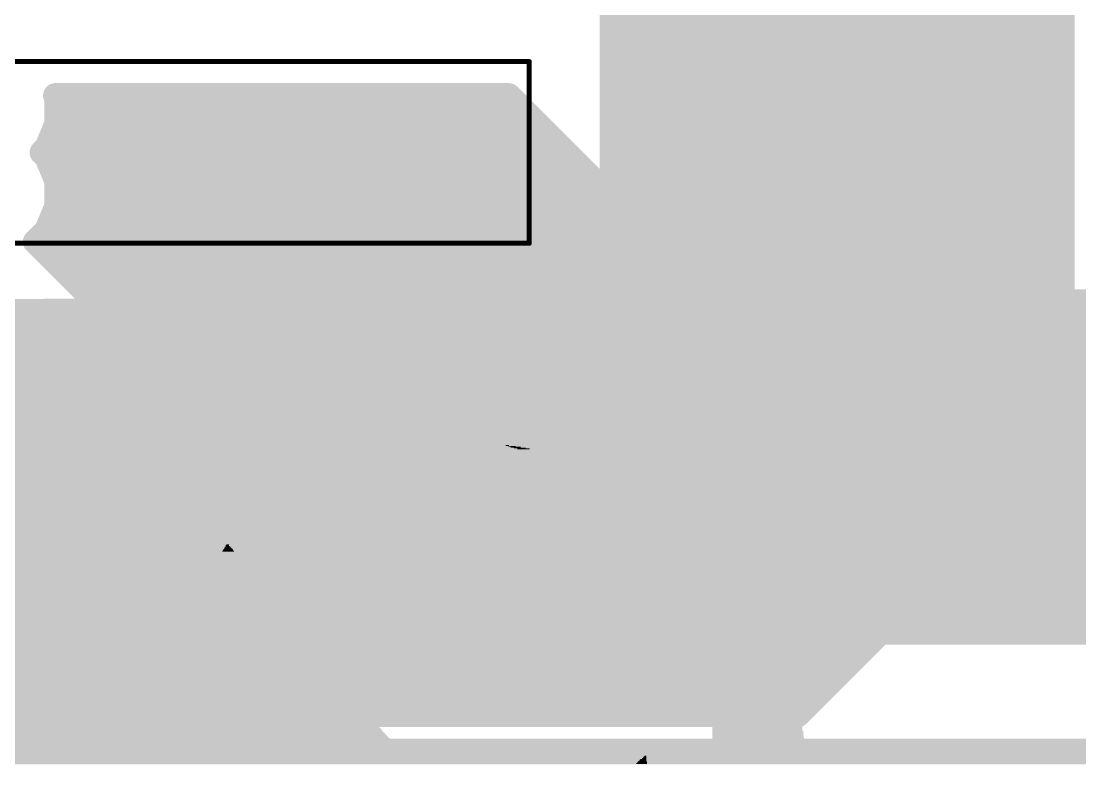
# Model space of a CAD drawing. Extents: x 0 to 6.01, y 0 to 3.
# Drawn here: x 2.01 to 3.291, y 0.766 to 1.665 of the extents above; entities that cross this region are included whole.
import ezdxf

# ---------------------------------------------------------------- set-up
doc = ezdxf.new("R2010")
doc.units = 0
for name, color, linetype in [('1', 12, 'CONTINUOUS'), ('16', 132, 'CONTINUOUS'), ('17', 110, 'CONTINUOUS'), ('200', 132, 'CONTINUOUS'), ('21', 253, 'CONTINUOUS')]:
    doc.layers.add(name, color=color, linetype=linetype)

# ---------------------------------------------------------------- blocks, each defined once
blk = doc.blocks.new('RECT')
blk.add_solid([(-0.5, -0.5), (0.5, -0.5), (-0.5, 0.5), (0.5, 0.5)])
blk = doc.blocks.new('ROUNDP')
at = {"const_width": 0.5}
blk.add_lwpolyline([(0, -0.25, 1), (0, 0.25, 1), (0, -0.25)], format="xyb", dxfattribs=at)

msp = doc.modelspace()

# ---------------------------------------------------------------- linework, layer by layer
at = {"layer": '1', "const_width": 0.03}
for points in [[(2.053, 1.571515), (2.051556, 1.575)], [(2.051556, 1.575), (2.6, 1.575)], [(2.6, 1.575), (2.85, 1.325)], [(2.053, 1.540485), (2.053, 1.571515)], [(2.053, 1.56), (2.615, 1.56)], [(2.041125, 1.511816), (2.053, 1.540485)], [(2.048657, 1.53), (2.645, 1.53)], [(2.035309, 1.506), (2.041125, 1.511816)], [(2.041125, 1.500183), (2.035309, 1.506)], [(2.053, 1.471515), (2.041125, 1.500183)], [(2.041201, 1.5), (2.675, 1.5)], [(2.053, 1.440485), (2.053, 1.471515)], [(2.053, 1.47), (2.705, 1.47)], [(2.041125, 1.411816), (2.053, 1.440485)], [(2.052799, 1.44), (2.735, 1.44)], [(2.027154, 1.397846), (2.041125, 1.411816)], [(2.039309, 1.41), (2.765, 1.41)], [(2.5, 0.925), (2.027154, 1.397846)], [(2.045, 1.38), (2.795, 1.38)], [(2.075, 1.35), (2.825, 1.35)], [(2.105, 1.32), (4.9, 1.32)], [(2.85, 1.325), (4.25, 1.325)], [(1.927, 1.304), (2.45, 0.781)], [(2.135, 1.29), (4.9, 1.29)], [(2.165, 1.26), (4.885, 1.26)], [(1.388, 1.23), (2.001, 1.23)], [(2.195, 1.23), (4.855, 1.23)], [(1.418, 1.2), (2.031, 1.2)], [(2.225, 1.2), (4.825, 1.2)], [(1.448, 1.17), (2.061, 1.17)], [(2.255, 1.17), (4.795, 1.17)], [(1.478, 1.14), (2.091, 1.14)], [(2.285, 1.14), (4.765, 1.14)], [(1.508, 1.11), (2.121, 1.11)], [(2.315, 1.11), (4.735, 1.11)], [(1.538, 1.08), (2.151, 1.08)], [(2.345, 1.08), (4.705, 1.08)], [(1.568, 1.05), (2.181, 1.05)], [(2.375, 1.05), (4.675, 1.05)], [(1.598, 1.02), (2.211, 1.02)], [(2.405, 1.02), (4.645, 1.02)], [(1.628, 0.99), (2.241, 0.99)], [(2.435, 0.99), (4.615, 0.99)], [(1.658, 0.96), (2.271, 0.96)], [(2.465, 0.96), (4.585, 0.96)], [(1.688, 0.93), (2.301, 0.93)], [(2.495, 0.93), (4.555, 0.93)], [(4.55, 0.925), (2.5, 0.925)], [(1.718, 0.9), (2.331, 0.9)], [(1.748, 0.87), (2.361, 0.87)], [(1.778, 0.84), (2.391, 0.84)], [(1.808, 0.81), (2.421, 0.81)], [(1.838, 0.78), (4.24, 0.78)], [(2.45, 0.781), (4.239, 0.781)]]:
    msp.add_lwpolyline(points, dxfattribs=at)
at = {"layer": '1', "const_width": 0.015}
for points in [[(2.058485, 1.57787, 1), (2.044627, 1.57213)], [(2.051556, 1.5825, 1), (2.051556, 1.5675)], [(2.605303, 1.580303, 1), (2.594697, 1.569697)], [(2.6, 1.5675, 1), (2.6, 1.5825)], [(2.0605, 1.571515, 1), (2.0455, 1.571515)], [(2.046071, 1.568645, 1), (2.059929, 1.574385)], [(2.053, 1.5675, 1), (2.053, 1.5525)], [(2.615, 1.5525, 1), (2.615, 1.5675)], [(2.059929, 1.537615, 1), (2.046071, 1.543355)], [(2.048657, 1.5375, 1), (2.048657, 1.5225)], [(2.0455, 1.540485, 1), (2.0605, 1.540485)], [(2.645, 1.5225, 1), (2.645, 1.5375)], [(2.046428, 1.506513, 1), (2.035822, 1.51712)], [(2.040612, 1.511303, 1), (2.030005, 1.500697)], [(2.030005, 1.511303, 1), (2.040612, 1.500697)], [(2.034196, 1.514687, 1), (2.048054, 1.508946)], [(2.048054, 1.503054, 1), (2.034196, 1.497313)], [(2.041201, 1.5075, 1), (2.041201, 1.4925)], [(2.035822, 1.49488, 1), (2.046428, 1.505487)], [(2.675, 1.4925, 1), (2.675, 1.5075)], [(2.0605, 1.471515, 1), (2.0455, 1.471515)], [(2.053, 1.4775, 1), (2.053, 1.4625)], [(2.046071, 1.468645, 1), (2.059929, 1.474385)], [(2.705, 1.4625, 1), (2.705, 1.4775)], [(2.052799, 1.4475, 1), (2.052799, 1.4325)], [(2.0455, 1.440485, 1), (2.0605, 1.440485)], [(2.059929, 1.437615, 1), (2.046071, 1.443355)], [(2.735, 1.4325, 1), (2.735, 1.4475)], [(2.039309, 1.4175, 1), (2.039309, 1.4025)], [(2.034196, 1.414687, 1), (2.048054, 1.408946)], [(2.046428, 1.406513, 1), (2.035822, 1.41712)], [(2.765, 1.4025, 1), (2.765, 1.4175)], [(2.032458, 1.403149, 1), (2.021851, 1.392542)], [(2.021851, 1.403149, 1), (2.032458, 1.392542)], [(2.045, 1.3875, 1), (2.045, 1.3725)], [(2.795, 1.3725, 1), (2.795, 1.3875)], [(2.075, 1.3575, 1), (2.075, 1.3425)], [(2.825, 1.3425, 1), (2.825, 1.3575)], [(2.105, 1.3275, 1), (2.105, 1.3125)], [(2.85, 1.3325, 1), (2.85, 1.3175)], [(2.844697, 1.319697, 1), (2.855303, 1.330303)], [(2.135, 1.2975, 1), (2.135, 1.2825)], [(2.165, 1.2675, 1), (2.165, 1.2525)], [(2.001, 1.2225, 1), (2.001, 1.2375)], [(2.195, 1.2375, 1), (2.195, 1.2225)], [(2.031, 1.1925, 1), (2.031, 1.2075)], [(2.225, 1.2075, 1), (2.225, 1.1925)], [(2.061, 1.1625, 1), (2.061, 1.1775)], [(2.255, 1.1775, 1), (2.255, 1.1625)], [(2.091, 1.1325, 1), (2.091, 1.1475)], [(2.285, 1.1475, 1), (2.285, 1.1325)], [(2.121, 1.1025, 1), (2.121, 1.1175)], [(2.315, 1.1175, 1), (2.315, 1.1025)], [(2.151, 1.0725, 1), (2.151, 1.0875)], [(2.345, 1.0875, 1), (2.345, 1.0725)], [(2.181, 1.0425, 1), (2.181, 1.0575)], [(2.375, 1.0575, 1), (2.375, 1.0425)], [(2.211, 1.0125, 1), (2.211, 1.0275)], [(2.405, 1.0275, 1), (2.405, 1.0125)], [(2.241, 0.9825, 1), (2.241, 0.9975)], [(2.435, 0.9975, 1), (2.435, 0.9825)], [(2.271, 0.9525, 1), (2.271, 0.9675)], [(2.465, 0.9675, 1), (2.465, 0.9525)], [(2.301, 0.9225, 1), (2.301, 0.9375)], [(2.495, 0.9375, 1), (2.495, 0.9225)], [(2.5, 0.9325, 1), (2.5, 0.9175)], [(2.494697, 0.919697, 1), (2.505303, 0.930303)], [(2.331, 0.8925, 1), (2.331, 0.9075)], [(2.361, 0.8625, 1), (2.361, 0.8775)], [(2.391, 0.8325, 1), (2.391, 0.8475)], [(2.421, 0.8025, 1), (2.421, 0.8175)], [(2.45, 0.7885, 1), (2.45, 0.7735)], [(2.444697, 0.775697, 1), (2.455303, 0.786303)]]:
    msp.add_lwpolyline(points, format="xyb", dxfattribs=at)
at = {"layer": '16', "const_width": 0.03}
for points in [[(3.27, 2.665), (3.27, 1.145)], [(2.725, 1.425), (2.725, 2.616441)], [(2.725, 1.68), (3.27, 1.68)], [(2.725, 1.65), (3.27, 1.65)], [(2.725, 1.62), (3.27, 1.62)], [(2.725, 1.59), (3.27, 1.59)], [(2.725, 1.56), (3.27, 1.56)], [(2.725, 1.53), (3.27, 1.53)], [(2.725, 1.5), (3.27, 1.5)], [(2.725, 1.47), (3.27, 1.47)], [(2.725, 1.44), (3.27, 1.44)], [(2.615, 1.315), (2.725, 1.425)], [(2.71, 1.41), (3.27, 1.41)], [(2.68, 1.38), (3.27, 1.38)], [(2.65, 1.35), (3.27, 1.35)], [(2.62, 1.32), (3.27, 1.32)], [(0.405, 1.31), (2.615, 1.315)], [(0.105, 1.29), (3.27, 1.29)], [(0.105, 1.26), (3.27, 1.26)], [(0.105, 1.23), (3.27, 1.23)], [(0.105, 1.2), (3.27, 1.2)], [(0.105, 1.17), (3.27, 1.17)], [(0.105, 1.14), (3.265, 1.14)], [(3.27, 1.145), (2.95, 0.825)], [(0.105, 1.11), (3.235, 1.11)], [(0.105, 1.08), (3.205, 1.08)], [(0.105, 1.05), (3.175, 1.05)], [(0.105, 1.02), (3.145, 1.02)], [(0.105, 0.99), (3.115, 0.99)], [(0.105, 0.96), (3.085, 0.96)], [(0.105, 0.93), (3.055, 0.93)], [(0.105, 0.9), (3.025, 0.9)], [(0.105, 0.87), (2.995, 0.87)], [(0.105, 0.84), (2.965, 0.84)], [(2.95, 0.825), (0.105, 0.825)]]:
    msp.add_lwpolyline(points, dxfattribs=at)
at = {"layer": '16', "const_width": 0.015}
for points in [[(2.725, 1.6575, 1), (2.725, 1.6425)], [(3.27, 1.6425, 1), (3.27, 1.6575)], [(2.725, 1.6275, 1), (2.725, 1.6125)], [(3.27, 1.6125, 1), (3.27, 1.6275)], [(2.725, 1.5975, 1), (2.725, 1.5825)], [(3.27, 1.5825, 1), (3.27, 1.5975)], [(2.725, 1.5675, 1), (2.725, 1.5525)], [(3.27, 1.5525, 1), (3.27, 1.5675)], [(2.725, 1.5375, 1), (2.725, 1.5225)], [(3.27, 1.5225, 1), (3.27, 1.5375)], [(2.725, 1.5075, 1), (2.725, 1.4925)], [(3.27, 1.4925, 1), (3.27, 1.5075)], [(2.725, 1.4775, 1), (2.725, 1.4625)], [(3.27, 1.4625, 1), (3.27, 1.4775)], [(2.725, 1.4475, 1), (2.725, 1.4325)], [(3.27, 1.4325, 1), (3.27, 1.4475)], [(2.730303, 1.419697, 1), (2.719697, 1.430303)], [(2.71, 1.4175, 1), (2.71, 1.4025)], [(2.7175, 1.425, 1), (2.7325, 1.425)], [(3.27, 1.4025, 1), (3.27, 1.4175)], [(2.68, 1.3875, 1), (2.68, 1.3725)], [(3.27, 1.3725, 1), (3.27, 1.3875)], [(2.65, 1.3575, 1), (2.65, 1.3425)], [(3.27, 1.3425, 1), (3.27, 1.3575)], [(2.62, 1.3275, 1), (2.62, 1.3125)], [(3.27, 1.3125, 1), (3.27, 1.3275)], [(2.609697, 1.320303, 1), (2.620303, 1.309697)], [(2.615017, 1.3075, 1), (2.614983, 1.3225)], [(3.27, 1.2825, 1), (3.27, 1.2975)], [(3.27, 1.2525, 1), (3.27, 1.2675)], [(3.27, 1.2225, 1), (3.27, 1.2375)], [(3.27, 1.1925, 1), (3.27, 1.2075)], [(3.27, 1.1625, 1), (3.27, 1.1775)], [(3.275303, 1.139697, 1), (3.264697, 1.150303)], [(3.265, 1.1325, 1), (3.265, 1.1475)], [(3.2625, 1.145, 1), (3.2775, 1.145)], [(3.235, 1.1025, 1), (3.235, 1.1175)], [(3.205, 1.0725, 1), (3.205, 1.0875)], [(3.175, 1.0425, 1), (3.175, 1.0575)], [(3.145, 1.0125, 1), (3.145, 1.0275)], [(3.115, 0.9825, 1), (3.115, 0.9975)], [(3.085, 0.9525, 1), (3.085, 0.9675)], [(3.055, 0.9225, 1), (3.055, 0.9375)], [(3.025, 0.8925, 1), (3.025, 0.9075)], [(2.995, 0.8625, 1), (2.995, 0.8775)], [(2.965, 0.8325, 1), (2.965, 0.8475)], [(2.944697, 0.830303, 1), (2.955303, 0.819697)], [(2.95, 0.8175, 1), (2.95, 0.8325)]]:
    msp.add_lwpolyline(points, format="xyb", dxfattribs=at)
at = {"layer": '21', "const_width": 0.006}
for points in [[(1.225, 1.616), (2.625, 1.616)], [(2.625, 1.616), (2.625, 1.396)], [(2.625, 1.396), (1.225, 1.396)]]:
    msp.add_lwpolyline(points, dxfattribs=at)
at = {"layer": '21', "const_width": 0.003}
for points in [[(2.6265, 1.616, 1), (2.6235, 1.616)], [(2.625, 1.6145, 1), (2.625, 1.6175)], [(2.6235, 1.396, 1), (2.6265, 1.396)], [(2.625, 1.3945, 1), (2.625, 1.3975)]]:
    msp.add_lwpolyline(points, format="xyb", dxfattribs=at)

# ---------------------------------------------------------------- block references
at = {"layer": '17', "xscale": 0.066, "yscale": 0.066}
for p in [(2.075, 1.556), (2.075, 1.556), (2.175, 1.556), (2.175, 1.556), (2.275, 1.556), (2.275, 1.556), (2.375, 1.556), (2.375, 1.556), (2.475, 1.556), (2.475, 1.556), (2.575, 1.556), (2.575, 1.556), (2.075, 1.456), (2.075, 1.456), (2.175, 1.456), (2.175, 1.456), (2.275, 1.456), (2.275, 1.456), (2.375, 1.456), (2.375, 1.456), (2.475, 1.456), (2.475, 1.456), (2.575, 1.456), (2.575, 1.456)]:
    msp.add_blockref('ROUNDP', p, dxfattribs=at)
at = {"layer": '200', "yscale": 0.001}
for p, xscale in [((2.4305, 1.153), 0.018), ((2.432, 1.14), 0.071), ((2.432, 1.141), 0.069), ((2.4315, 1.142), 0.066), ((2.4315, 1.143), 0.064), ((2.432, 1.144), 0.061), ((2.4315, 1.145), 0.058), ((2.432, 1.146), 0.055), ((2.4315, 1.147), 0.052), ((2.4315, 1.148), 0.048), ((2.4315, 1.149), 0.044), ((2.431, 1.15), 0.039), ((2.431, 1.151), 0.033), ((2.431, 1.152), 0.027), ((2.5985, 1.151), 0.004), ((2.604, 1.15), 0.009), ((2.6085, 1.149), 0.012), ((2.6135, 1.148), 0.014), ((2.618, 1.147), 0.015), ((2.622, 1.146), 0.017), ((2.626, 1.145), 0.019), ((2.6295, 1.144), 0.02), ((2.633, 1.143), 0.021), ((2.6365, 1.142), 0.022), ((2.6395, 1.141), 0.024), ((2.643, 1.14), 0.025), ((2.432, 1.127), 0.091), ((2.4315, 1.129), 0.088), ((2.432, 1.128), 0.089), ((2.4315, 1.131), 0.086), ((2.432, 1.13), 0.087), ((2.432, 1.132), 0.085), ((2.432, 1.133), 0.083), ((2.432, 1.135), 0.081), ((2.432, 1.134), 0.081), ((2.432, 1.136), 0.079), ((2.432, 1.137), 0.077), ((2.432, 1.138), 0.075), ((2.432, 1.139), 0.073), ((2.646, 1.139), 0.025), ((2.649, 1.138), 0.027), ((2.652, 1.137), 0.027), ((2.655, 1.136), 0.029), ((2.6575, 1.135), 0.03), ((2.66, 1.134), 0.031), ((2.663, 1.133), 0.031), ((2.6655, 1.132), 0.032), ((2.668, 1.131), 0.033), ((2.67, 1.13), 0.033), ((2.6725, 1.129), 0.034), ((2.675, 1.128), 0.035), ((2.6775, 1.127), 0.036), ((2.4315, 1.118), 0.098), ((2.432, 1.117), 0.099), ((2.432, 1.116), 0.099), ((2.432, 1.115), 0.099), ((2.4315, 1.121), 0.096), ((2.432, 1.12), 0.097), ((2.432, 1.119), 0.097), ((2.432, 1.123), 0.095), ((2.432, 1.122), 0.095), ((2.432, 1.125), 0.093), ((2.432, 1.124), 0.093), ((2.432, 1.126), 0.091), ((2.6795, 1.126), 0.036), ((2.6815, 1.125), 0.036), ((2.684, 1.124), 0.037), ((2.6855, 1.123), 0.038), ((2.688, 1.122), 0.039), ((2.69, 1.121), 0.039), ((2.692, 1.12), 0.039), ((2.694, 1.119), 0.041), ((2.696, 1.118), 0.041), ((2.698, 1.117), 0.041), ((2.6995, 1.116), 0.042), ((2.7015, 1.115), 0.042), ((2.432, 1.108), 0.103), ((2.432, 1.107), 0.103), ((2.432, 1.106), 0.103), ((2.432, 1.105), 0.103), ((2.432, 1.104), 0.103), ((2.432, 1.103), 0.103), ((2.432, 1.102), 0.103), ((2.4315, 1.114), 0.1), ((2.432, 1.113), 0.101), ((2.432, 1.112), 0.101), ((2.432, 1.111), 0.101), ((2.432, 1.11), 0.101), ((2.432, 1.109), 0.101), ((2.7035, 1.114), 0.042), ((2.7055, 1.113), 0.044), ((2.7075, 1.112), 0.044), ((2.709, 1.111), 0.045), ((2.711, 1.11), 0.045), ((2.7125, 1.109), 0.046), ((2.7145, 1.108), 0.046), ((2.7155, 1.107), 0.046), ((2.7175, 1.106), 0.046), ((2.719, 1.105), 0.047), ((2.721, 1.104), 0.047), ((2.7225, 1.103), 0.048), ((2.724, 1.102), 0.049), ((2.432, 1.101), 0.103), ((2.432, 1.1), 0.103), ((2.432, 1.099), 0.103), ((2.432, 1.098), 0.103), ((2.432, 1.097), 0.103), ((2.4325, 1.096), 0.102), ((2.432, 1.095), 0.101), ((2.432, 1.094), 0.101), ((2.432, 1.093), 0.101), ((2.432, 1.092), 0.101), ((2.432, 1.091), 0.101), ((2.432, 1.09), 0.099), ((2.432, 1.089), 0.099), ((2.7255, 1.101), 0.048), ((2.727, 1.1), 0.049), ((2.7285, 1.099), 0.05), ((2.7305, 1.098), 0.05), ((2.7315, 1.097), 0.05), ((2.733, 1.096), 0.051), ((2.7345, 1.095), 0.052), ((2.736, 1.094), 0.051), ((2.7375, 1.093), 0.052), ((2.739, 1.092), 0.053), ((2.74, 1.091), 0.053), ((2.742, 1.09), 0.053), ((2.743, 1.089), 0.053), ((2.432, 1.088), 0.099), ((2.432, 1.087), 0.099), ((2.432, 1.086), 0.097), ((2.432, 1.085), 0.097), ((2.432, 1.084), 0.097), ((2.432, 1.083), 0.095), ((2.432, 1.082), 0.095), ((2.4315, 1.081), 0.094), ((2.432, 1.08), 0.093), ((2.4315, 1.079), 0.092), ((2.432, 1.078), 0.091), ((2.4315, 1.077), 0.09), ((2.432, 1.076), 0.089), ((2.7445, 1.088), 0.054), ((2.7455, 1.087), 0.054), ((2.747, 1.086), 0.055), ((2.7485, 1.085), 0.056), ((2.7495, 1.084), 0.056), ((2.7515, 1.083), 0.056), ((2.7525, 1.082), 0.056), ((2.7535, 1.081), 0.056), ((2.755, 1.08), 0.057), ((2.756, 1.079), 0.057), ((2.7575, 1.078), 0.058), ((2.7585, 1.077), 0.058), ((2.76, 1.076), 0.059), ((2.432, 1.075), 0.087), ((2.432, 1.074), 0.087), ((2.432, 1.073), 0.085), ((2.432, 1.072), 0.083), ((2.4315, 1.071), 0.082), ((2.432, 1.07), 0.081), ((2.432, 1.069), 0.079), ((2.432, 1.068), 0.077), ((2.432, 1.067), 0.075), ((2.432, 1.066), 0.073), ((2.432, 1.065), 0.071), ((2.432, 1.064), 0.069), ((2.432, 1.063), 0.067), ((2.761, 1.075), 0.059), ((2.762, 1.074), 0.059), ((2.7635, 1.073), 0.06), ((2.765, 1.072), 0.059), ((2.766, 1.071), 0.059), ((2.7675, 1.07), 0.06), ((2.7685, 1.069), 0.06), ((2.7695, 1.068), 0.06), ((2.771, 1.067), 0.061), ((2.772, 1.066), 0.061), ((2.7725, 1.065), 0.062), ((2.7735, 1.064), 0.062), ((2.775, 1.063), 0.063), ((2.4315, 1.062), 0.064), ((2.432, 1.061), 0.061), ((2.432, 1.06), 0.059), ((2.432, 1.059), 0.055), ((2.432, 1.058), 0.053), ((2.432, 1.057), 0.049), ((2.432, 1.056), 0.045), ((2.432, 1.055), 0.039), ((2.4315, 1.054), 0.034), ((2.432, 1.053), 0.027), ((2.432, 1.052), 0.017), ((2.776, 1.062), 0.063), ((2.777, 1.061), 0.063), ((2.778, 1.06), 0.063), ((2.7795, 1.059), 0.064), ((2.7805, 1.058), 0.064), ((2.7815, 1.057), 0.064), ((2.7825, 1.056), 0.064), ((2.7835, 1.055), 0.064), ((2.7845, 1.054), 0.064), ((2.786, 1.053), 0.065), ((2.7865, 1.052), 0.066), ((2.7875, 1.051), 0.066), ((2.7885, 1.05), 0.066), ((2.7895, 1.049), 0.066), ((2.7905, 1.048), 0.066), ((2.7915, 1.047), 0.066), ((2.793, 1.046), 0.067), ((2.7935, 1.045), 0.068), ((2.7945, 1.044), 0.068), ((2.7955, 1.043), 0.068), ((2.7965, 1.042), 0.068), ((2.7975, 1.041), 0.068), ((2.7985, 1.04), 0.068), ((2.799, 1.039), 0.069), ((2.8, 1.038), 0.069), ((2.2605, 1.025), 0.012), ((2.2605, 1.026), 0.01), ((2.26, 1.028), 0.007), ((2.2605, 1.027), 0.008), ((2.2595, 1.03), 0.004), ((2.26, 1.029), 0.005), ((2.26, 1.031), 0.003), ((2.801, 1.037), 0.069), ((2.802, 1.036), 0.069), ((2.8025, 1.035), 0.07), ((2.8035, 1.034), 0.07), ((2.8045, 1.033), 0.07), ((2.8055, 1.032), 0.07), ((2.806, 1.031), 0.071), ((2.807, 1.03), 0.071), ((2.808, 1.029), 0.071), ((2.809, 1.028), 0.071), ((2.8095, 1.027), 0.072), ((2.8105, 1.026), 0.072), ((2.8115, 1.025), 0.072), ((2.2605, 1.012), 0.032), ((2.2605, 1.013), 0.03), ((2.261, 1.014), 0.029), ((2.2605, 1.016), 0.026), ((2.261, 1.015), 0.027), ((2.2605, 1.017), 0.024), ((2.2605, 1.018), 0.022), ((2.2605, 1.019), 0.02), ((2.2605, 1.021), 0.018), ((2.261, 1.02), 0.019), ((2.2605, 1.022), 0.016), ((2.2605, 1.023), 0.014), ((2.2605, 1.024), 0.012), ((2.8125, 1.024), 0.072), ((2.813, 1.023), 0.073), ((2.814, 1.022), 0.073), ((2.815, 1.021), 0.073), ((2.8155, 1.02), 0.074), ((2.8165, 1.019), 0.074), ((2.8175, 1.018), 0.074), ((2.8175, 1.017), 0.074), ((2.8185, 1.016), 0.074), ((2.8195, 1.015), 0.074), ((2.82, 1.014), 0.075), ((2.821, 1.013), 0.075), ((2.822, 1.012), 0.075), ((2.2605, 1), 0.052), ((2.261, 0.999), 0.053), ((2.2605, 1.001), 0.05), ((2.2605, 1.002), 0.048), ((2.261, 1.003), 0.047), ((2.2605, 1.005), 0.044), ((2.261, 1.004), 0.045), ((2.2605, 1.006), 0.042), ((2.2605, 1.007), 0.04), ((2.261, 1.008), 0.039), ((2.261, 1.009), 0.037), ((2.2605, 1.011), 0.034), ((2.261, 1.01), 0.035), ((2.8225, 1.011), 0.076), ((2.8235, 1.01), 0.076), ((2.8245, 1.009), 0.076), ((2.8245, 1.008), 0.076), ((2.8255, 1.007), 0.076), ((2.8265, 1.006), 0.076), ((2.827, 1.005), 0.077), ((2.828, 1.004), 0.077), ((2.8285, 1.003), 0.078), ((2.829, 1.002), 0.077), ((2.83, 1.001), 0.077), ((2.8305, 1), 0.078), ((2.8315, 0.999), 0.078), ((2.261, 0.987), 0.073), ((2.261, 0.988), 0.071), ((2.2605, 0.99), 0.068), ((2.261, 0.989), 0.069), ((2.261, 0.991), 0.067), ((2.261, 0.992), 0.065), ((2.261, 0.993), 0.063), ((2.2605, 0.995), 0.06), ((2.261, 0.994), 0.061), ((2.2605, 0.996), 0.058), ((2.261, 0.997), 0.057), ((2.261, 0.998), 0.055), ((2.832, 0.998), 0.079), ((2.8325, 0.997), 0.078), ((2.8335, 0.996), 0.078), ((2.834, 0.995), 0.079), ((2.835, 0.994), 0.079), ((2.8355, 0.993), 0.08), ((2.836, 0.992), 0.079), ((2.837, 0.991), 0.079), ((2.8375, 0.99), 0.08), ((2.8385, 0.989), 0.08), ((2.8385, 0.988), 0.08), ((2.8395, 0.987), 0.08), ((2.2615, 0.974), 0.094), ((2.2615, 0.975), 0.092), ((2.261, 0.977), 0.089), ((2.2615, 0.976), 0.09), ((2.261, 0.978), 0.087), ((2.261, 0.979), 0.085), ((2.261, 0.981), 0.083), ((2.2615, 0.98), 0.084), ((2.261, 0.982), 0.081), ((2.261, 0.983), 0.079), ((2.261, 0.985), 0.077), ((2.261, 0.984), 0.077), ((2.261, 0.986), 0.075), ((2.84, 0.986), 0.081), ((2.841, 0.985), 0.081), ((2.841, 0.984), 0.081), ((2.842, 0.983), 0.081), ((2.8425, 0.982), 0.082), ((2.8435, 0.981), 0.082), ((2.8435, 0.98), 0.082), ((2.8445, 0.979), 0.082), ((2.8455, 0.978), 0.082), ((2.8455, 0.977), 0.082), ((2.846, 0.976), 0.083), ((2.847, 0.975), 0.083), ((2.8475, 0.974), 0.084), ((2.262, 0.961), 0.113), ((2.2625, 0.962), 0.112), ((2.262, 0.964), 0.109), ((2.2625, 0.963), 0.11), ((2.262, 0.965), 0.107), ((2.2615, 0.967), 0.104), ((2.262, 0.966), 0.105), ((2.262, 0.968), 0.103), ((2.2615, 0.97), 0.1), ((2.262, 0.969), 0.101), ((2.2615, 0.971), 0.098), ((2.2615, 0.972), 0.096), ((2.2615, 0.973), 0.094), ((2.848, 0.973), 0.083), ((2.8485, 0.972), 0.084), ((2.8495, 0.971), 0.084), ((2.8495, 0.97), 0.084), ((2.8505, 0.969), 0.084), ((2.851, 0.968), 0.085), ((2.8515, 0.967), 0.084), ((2.852, 0.966), 0.085), ((2.853, 0.965), 0.085), ((2.853, 0.964), 0.085), ((2.854, 0.963), 0.085), ((2.854, 0.962), 0.085), ((2.855, 0.961), 0.085), ((2.2635, 0.948), 0.132), ((2.263, 0.95), 0.129), ((2.2635, 0.949), 0.13), ((2.2635, 0.951), 0.128), ((2.263, 0.953), 0.125), ((2.2635, 0.952), 0.126), ((2.2625, 0.955), 0.122), ((2.263, 0.954), 0.123), ((2.2625, 0.956), 0.12), ((2.2625, 0.958), 0.118), ((2.263, 0.957), 0.119), ((2.2625, 0.959), 0.116), ((2.2625, 0.96), 0.114), ((2.8555, 0.96), 0.086), ((2.856, 0.959), 0.085), ((2.8565, 0.958), 0.086), ((2.857, 0.957), 0.087), ((2.8575, 0.956), 0.086), ((2.858, 0.955), 0.087), ((2.8585, 0.954), 0.086), ((2.859, 0.953), 0.087), ((2.86, 0.952), 0.087), ((2.86, 0.951), 0.087), ((2.8605, 0.95), 0.088), ((2.861, 0.949), 0.087), ((2.8615, 0.948), 0.088), ((2.265, 0.936), 0.149), ((2.2655, 0.935), 0.15), ((2.2645, 0.938), 0.146), ((2.265, 0.937), 0.147), ((2.265, 0.939), 0.145), ((2.2645, 0.941), 0.142), ((2.265, 0.94), 0.143), ((2.264, 0.943), 0.139), ((2.2645, 0.942), 0.14), ((2.264, 0.945), 0.137), ((2.264, 0.944), 0.137), ((2.264, 0.946), 0.135), ((2.264, 0.947), 0.133), ((2.8625, 0.947), 0.088), ((2.8625, 0.946), 0.088), ((2.863, 0.945), 0.089), ((2.8635, 0.944), 0.088), ((2.864, 0.943), 0.089), ((2.865, 0.942), 0.089), ((2.865, 0.941), 0.089), ((2.8655, 0.94), 0.09), ((2.866, 0.939), 0.089), ((2.8665, 0.938), 0.09), ((2.867, 0.937), 0.089), ((2.8675, 0.936), 0.09), ((2.8675, 0.935), 0.09), ((2.2675, 0.922), 0.168), ((2.267, 0.924), 0.165), ((2.2675, 0.923), 0.166), ((2.2665, 0.926), 0.162), ((2.267, 0.925), 0.163), ((2.2665, 0.928), 0.16), ((2.2665, 0.927), 0.16), ((2.266, 0.93), 0.157), ((2.2665, 0.929), 0.158), ((2.2655, 0.932), 0.154), ((2.266, 0.931), 0.155), ((2.2655, 0.934), 0.152), ((2.2655, 0.933), 0.152), ((2.8685, 0.934), 0.09), ((2.8685, 0.933), 0.09), ((2.869, 0.932), 0.091), ((2.8695, 0.931), 0.09), ((2.87, 0.93), 0.091), ((2.87, 0.929), 0.091), ((2.871, 0.928), 0.091), ((2.8715, 0.927), 0.092), ((2.8715, 0.926), 0.092), ((2.8725, 0.925), 0.092), ((2.8725, 0.924), 0.092), ((2.873, 0.923), 0.093), ((2.8735, 0.922), 0.092), ((2.269, 0.912), 0.181), ((2.2695, 0.911), 0.182), ((2.214, 0.91), 0.071), ((2.2685, 0.914), 0.178), ((2.269, 0.913), 0.179), ((2.2685, 0.916), 0.176), ((2.2685, 0.915), 0.176), ((2.268, 0.918), 0.173), ((2.2685, 0.917), 0.174), ((2.2675, 0.92), 0.17), ((2.268, 0.919), 0.171), ((2.2675, 0.921), 0.168), ((2.3055, 0.91), 0.11), ((2.874, 0.921), 0.093), ((2.874, 0.92), 0.093), ((2.8745, 0.919), 0.092), ((2.875, 0.918), 0.093), ((2.875, 0.917), 0.093), ((2.876, 0.916), 0.093), ((2.876, 0.915), 0.093), ((2.8765, 0.914), 0.094), ((2.877, 0.913), 0.093), ((2.8775, 0.912), 0.094), ((2.8775, 0.911), 0.094), ((2.8785, 0.91), 0.094), ((2.21, 0.897), 0.075), ((2.211, 0.9), 0.075), ((2.2105, 0.899), 0.074), ((2.2105, 0.898), 0.074), ((2.2115, 0.902), 0.074), ((2.2115, 0.901), 0.074), ((2.212, 0.905), 0.073), ((2.212, 0.904), 0.073), ((2.212, 0.903), 0.073), ((2.213, 0.907), 0.073), ((2.213, 0.906), 0.073), ((2.2135, 0.909), 0.072), ((2.2135, 0.908), 0.072), ((2.3065, 0.909), 0.11), ((2.3075, 0.908), 0.11), ((2.3085, 0.907), 0.11), ((2.3095, 0.906), 0.11), ((2.3105, 0.905), 0.11), ((2.311, 0.904), 0.109), ((2.312, 0.903), 0.109), ((2.313, 0.902), 0.109), ((2.314, 0.901), 0.109), ((2.3145, 0.9), 0.11), ((2.3155, 0.899), 0.11), ((2.316, 0.898), 0.109), ((2.317, 0.897), 0.109), ((2.8785, 0.909), 0.094), ((2.879, 0.908), 0.095), ((2.879, 0.907), 0.095), ((2.8795, 0.906), 0.094), ((2.88, 0.905), 0.095), ((2.88, 0.904), 0.095), ((2.8805, 0.903), 0.096), ((2.881, 0.902), 0.095), ((2.8815, 0.901), 0.096), ((2.8815, 0.9), 0.096), ((2.882, 0.899), 0.095), ((2.8825, 0.898), 0.096), ((2.8825, 0.897), 0.096), ((2.2065, 0.884), 0.078), ((2.2075, 0.887), 0.078), ((2.2075, 0.886), 0.078), ((2.2075, 0.885), 0.078), ((2.208, 0.89), 0.077), ((2.208, 0.889), 0.077), ((2.208, 0.888), 0.077), ((2.2085, 0.892), 0.076), ((2.2085, 0.891), 0.076), ((2.2095, 0.895), 0.076), ((2.2095, 0.894), 0.076), ((2.2095, 0.893), 0.076), ((2.21, 0.896), 0.075), ((2.318, 0.896), 0.109), ((2.319, 0.895), 0.109), ((2.32, 0.894), 0.109), ((2.321, 0.893), 0.109), ((2.3215, 0.892), 0.108), ((2.3225, 0.891), 0.108), ((2.3235, 0.89), 0.108), ((2.3245, 0.889), 0.108), ((2.3255, 0.888), 0.108), ((2.326, 0.887), 0.107), ((2.327, 0.886), 0.107), ((2.328, 0.885), 0.107), ((2.329, 0.884), 0.107), ((2.883, 0.896), 0.097), ((2.8835, 0.895), 0.096), ((2.8835, 0.894), 0.096), ((2.884, 0.893), 0.097), ((2.884, 0.892), 0.097), ((2.885, 0.891), 0.097), ((2.885, 0.89), 0.097), ((2.885, 0.889), 0.097), ((2.8855, 0.888), 0.098), ((2.8855, 0.887), 0.098), ((2.8865, 0.886), 0.098), ((2.8865, 0.885), 0.098), ((2.8865, 0.884), 0.098), ((2.204, 0.872), 0.081), ((2.204, 0.871), 0.081), ((2.205, 0.875), 0.081), ((2.2045, 0.874), 0.08), ((2.2045, 0.873), 0.08), ((2.2055, 0.878), 0.08), ((2.2055, 0.877), 0.08), ((2.2055, 0.876), 0.08), ((2.206, 0.881), 0.079), ((2.206, 0.88), 0.079), ((2.206, 0.879), 0.079), ((2.2065, 0.883), 0.078), ((2.2065, 0.882), 0.078), ((2.33, 0.883), 0.107), ((2.331, 0.882), 0.107), ((2.3315, 0.881), 0.106), ((2.3325, 0.88), 0.106), ((2.3335, 0.879), 0.106), ((2.3345, 0.878), 0.106), ((2.3355, 0.877), 0.106), ((2.3365, 0.876), 0.106), ((2.337, 0.875), 0.105), ((2.338, 0.874), 0.105), ((2.339, 0.873), 0.105), ((2.34, 0.872), 0.105), ((2.341, 0.871), 0.105), ((2.887, 0.883), 0.099), ((2.8875, 0.882), 0.098), ((2.8875, 0.881), 0.098), ((2.888, 0.88), 0.099), ((2.888, 0.879), 0.099), ((2.888, 0.878), 0.099), ((2.889, 0.877), 0.099), ((2.889, 0.876), 0.099), ((2.889, 0.875), 0.099), ((2.8895, 0.874), 0.1), ((2.8895, 0.873), 0.1), ((2.8905, 0.872), 0.1), ((2.8905, 0.871), 0.1), ((2.2015, 0.858), 0.084), ((2.2025, 0.862), 0.084), ((2.2025, 0.861), 0.084), ((2.2025, 0.86), 0.084), ((2.202, 0.859), 0.083), ((2.203, 0.865), 0.083), ((2.203, 0.864), 0.083), ((2.203, 0.863), 0.083), ((2.2035, 0.868), 0.082), ((2.2035, 0.867), 0.082), ((2.2035, 0.866), 0.082), ((2.204, 0.87), 0.081), ((2.204, 0.869), 0.081), ((2.342, 0.87), 0.105), ((2.3425, 0.869), 0.104), ((2.3435, 0.868), 0.104), ((2.3445, 0.867), 0.104), ((2.345, 0.866), 0.105), ((2.346, 0.865), 0.105), ((2.3465, 0.864), 0.104), ((2.3475, 0.863), 0.104), ((2.3485, 0.862), 0.104), ((2.3495, 0.861), 0.104), ((2.3505, 0.86), 0.104), ((2.3515, 0.859), 0.104), ((2.352, 0.858), 0.103), ((2.8905, 0.87), 0.1), ((2.891, 0.869), 0.101), ((2.891, 0.868), 0.101), ((2.891, 0.867), 0.101), ((2.8915, 0.866), 0.1), ((2.892, 0.865), 0.101), ((2.892, 0.864), 0.101), ((2.892, 0.863), 0.101), ((2.8925, 0.862), 0.102), ((2.8925, 0.861), 0.102), ((2.893, 0.86), 0.101), ((2.8935, 0.859), 0.102), ((2.8935, 0.858), 0.102), ((2.2, 0.846), 0.087), ((2.2005, 0.85), 0.086), ((2.2005, 0.849), 0.086), ((2.2005, 0.848), 0.086), ((2.2005, 0.847), 0.086), ((2.201, 0.854), 0.085), ((2.201, 0.853), 0.085), ((2.201, 0.852), 0.085), ((2.201, 0.851), 0.085), ((2.2015, 0.857), 0.084), ((2.2015, 0.856), 0.084), ((2.2015, 0.855), 0.084), ((2.353, 0.857), 0.103), ((2.354, 0.856), 0.103), ((2.355, 0.855), 0.103), ((2.356, 0.854), 0.103), ((2.357, 0.853), 0.103), ((2.3575, 0.852), 0.102), ((2.3585, 0.851), 0.102), ((2.3595, 0.85), 0.102), ((2.3605, 0.849), 0.102), ((2.3615, 0.848), 0.102), ((2.362, 0.847), 0.101), ((2.363, 0.846), 0.101), ((2.8935, 0.857), 0.102), ((2.8935, 0.856), 0.102), ((2.894, 0.855), 0.103), ((2.894, 0.854), 0.103), ((2.8945, 0.853), 0.102), ((2.895, 0.852), 0.103), ((2.895, 0.851), 0.103), ((2.895, 0.85), 0.103), ((2.895, 0.849), 0.103), ((2.8955, 0.848), 0.104), ((2.8955, 0.847), 0.104), ((2.896, 0.846), 0.103), ((2.199, 0.837), 0.089), ((2.199, 0.836), 0.089), ((2.199, 0.835), 0.089), ((2.199, 0.834), 0.089), ((2.1985, 0.833), 0.088), ((2.1995, 0.841), 0.088), ((2.1995, 0.84), 0.088), ((2.1995, 0.839), 0.088), ((2.1995, 0.838), 0.088), ((2.2, 0.845), 0.087), ((2.2, 0.844), 0.087), ((2.2, 0.843), 0.087), ((2.2, 0.842), 0.087), ((2.364, 0.845), 0.101), ((2.365, 0.844), 0.101), ((2.366, 0.843), 0.101), ((2.367, 0.842), 0.101), ((2.3675, 0.841), 0.1), ((2.3685, 0.84), 0.1), ((2.3695, 0.839), 0.1), ((2.3705, 0.838), 0.1), ((2.3715, 0.837), 0.1), ((2.3725, 0.836), 0.1), ((2.373, 0.835), 0.099), ((2.374, 0.834), 0.099), ((2.375, 0.833), 0.099), ((2.896, 0.845), 0.103), ((2.8965, 0.844), 0.104), ((2.8965, 0.843), 0.104), ((2.8965, 0.842), 0.104), ((2.8965, 0.841), 0.104), ((2.897, 0.84), 0.105), ((2.897, 0.839), 0.105), ((2.897, 0.838), 0.105), ((2.897, 0.837), 0.105), ((2.898, 0.836), 0.105), ((2.898, 0.835), 0.105), ((2.898, 0.834), 0.105), ((2.898, 0.833), 0.105), ((2.197, 0.821), 0.091), ((2.197, 0.82), 0.091), ((2.1975, 0.826), 0.09), ((2.1975, 0.825), 0.09), ((2.1975, 0.824), 0.09), ((2.1975, 0.823), 0.09), ((2.1975, 0.822), 0.09), ((2.198, 0.832), 0.089), ((2.198, 0.831), 0.089), ((2.198, 0.83), 0.089), ((2.198, 0.829), 0.089), ((2.198, 0.828), 0.089), ((2.198, 0.827), 0.089), ((2.3755, 0.832), 0.1), ((2.3765, 0.831), 0.1), ((2.3775, 0.83), 0.1), ((2.378, 0.829), 0.099), ((2.379, 0.828), 0.099), ((2.38, 0.827), 0.099), ((2.381, 0.826), 0.099), ((2.382, 0.825), 0.099), ((2.3825, 0.824), 0.098), ((2.3835, 0.823), 0.098), ((2.3845, 0.822), 0.098), ((2.3855, 0.821), 0.098), ((2.3865, 0.82), 0.098), ((2.8985, 0.832), 0.106), ((2.8985, 0.831), 0.106), ((2.8985, 0.83), 0.106), ((2.8985, 0.829), 0.106), ((2.8985, 0.828), 0.106), ((2.899, 0.827), 0.107), ((2.899, 0.826), 0.107), ((2.899, 0.825), 0.107), ((2.899, 0.824), 0.107), ((2.8995, 0.823), 0.106), ((2.9, 0.822), 0.107), ((2.9, 0.821), 0.107), ((2.9, 0.82), 0.107), ((2.196, 0.807), 0.093), ((2.1965, 0.814), 0.092), ((2.1965, 0.813), 0.092), ((2.1965, 0.812), 0.092), ((2.1965, 0.811), 0.092), ((2.1965, 0.81), 0.092), ((2.1965, 0.809), 0.092), ((2.1965, 0.808), 0.092), ((2.197, 0.819), 0.091), ((2.197, 0.818), 0.091), ((2.197, 0.817), 0.091), ((2.197, 0.816), 0.091), ((2.197, 0.815), 0.091), ((2.3875, 0.819), 0.098), ((2.388, 0.818), 0.097), ((2.389, 0.817), 0.097), ((2.39, 0.816), 0.097), ((2.391, 0.815), 0.097), ((2.392, 0.814), 0.097), ((2.393, 0.813), 0.097), ((2.3935, 0.812), 0.096), ((2.3945, 0.811), 0.096), ((2.3955, 0.81), 0.096), ((2.3965, 0.809), 0.096), ((2.3975, 0.808), 0.096), ((2.3985, 0.807), 0.096), ((2.9, 0.819), 0.107), ((2.9, 0.818), 0.107), ((2.9005, 0.817), 0.108), ((2.9005, 0.816), 0.108), ((2.9005, 0.815), 0.108), ((2.9005, 0.814), 0.108), ((2.9005, 0.813), 0.108), ((2.9005, 0.812), 0.108), ((2.901, 0.811), 0.109), ((2.901, 0.81), 0.109), ((2.901, 0.809), 0.109), ((2.901, 0.808), 0.109), ((2.901, 0.807), 0.109), ((2.1955, 0.799), 0.094), ((2.1955, 0.798), 0.094), ((2.1955, 0.797), 0.094), ((2.1955, 0.796), 0.094), ((2.1955, 0.795), 0.094), ((2.1955, 0.794), 0.094), ((2.196, 0.806), 0.093), ((2.196, 0.805), 0.093), ((2.196, 0.804), 0.093), ((2.196, 0.803), 0.093), ((2.196, 0.802), 0.093), ((2.196, 0.801), 0.093), ((2.196, 0.8), 0.093), ((2.399, 0.806), 0.095), ((2.4, 0.805), 0.095), ((2.401, 0.804), 0.095), ((2.402, 0.803), 0.095), ((2.403, 0.802), 0.095), ((2.4035, 0.801), 0.094), ((2.4045, 0.8), 0.094), ((2.4055, 0.799), 0.094), ((2.406, 0.798), 0.095), ((2.407, 0.797), 0.095), ((2.408, 0.796), 0.095), ((2.4085, 0.795), 0.094), ((2.4095, 0.794), 0.094), ((2.901, 0.806), 0.109), ((2.9015, 0.805), 0.11), ((2.9015, 0.804), 0.11), ((2.9015, 0.803), 0.11), ((2.9015, 0.802), 0.11), ((2.9015, 0.801), 0.11), ((2.9015, 0.8), 0.11), ((2.9015, 0.799), 0.11), ((2.902, 0.798), 0.111), ((2.902, 0.797), 0.111), ((2.902, 0.796), 0.111), ((2.902, 0.795), 0.111), ((2.902, 0.794), 0.111), ((2.195, 0.789), 0.095), ((2.195, 0.788), 0.095), ((2.195, 0.787), 0.095), ((2.195, 0.786), 0.095), ((2.195, 0.785), 0.095), ((2.195, 0.784), 0.095), ((2.1955, 0.783), 0.096), ((2.1955, 0.782), 0.096), ((2.1955, 0.793), 0.094), ((2.1955, 0.792), 0.094), ((2.1955, 0.791), 0.094), ((2.1955, 0.79), 0.094), ((2.4105, 0.793), 0.094), ((2.4115, 0.792), 0.094), ((2.4125, 0.791), 0.094), ((2.4135, 0.79), 0.094), ((2.414, 0.789), 0.093), ((2.415, 0.788), 0.093), ((2.416, 0.787), 0.093), ((2.417, 0.786), 0.093), ((2.418, 0.785), 0.093), ((2.419, 0.784), 0.093), ((2.4195, 0.783), 0.092), ((2.4205, 0.782), 0.092), ((2.902, 0.793), 0.111), ((2.902, 0.792), 0.111), ((2.902, 0.791), 0.111), ((2.902, 0.79), 0.111), ((2.9025, 0.789), 0.112), ((2.9025, 0.788), 0.112), ((2.9025, 0.787), 0.112), ((2.9025, 0.786), 0.112), ((2.9025, 0.785), 0.112), ((2.9025, 0.784), 0.112), ((2.9025, 0.783), 0.112), ((2.9025, 0.782), 0.112), ((2.195, 0.775), 0.097), ((2.195, 0.774), 0.097), ((2.195, 0.773), 0.097), ((2.195, 0.772), 0.097), ((2.195, 0.771), 0.097), ((2.195, 0.77), 0.097), ((2.195, 0.769), 0.097), ((2.1955, 0.781), 0.096), ((2.1955, 0.78), 0.096), ((2.1955, 0.779), 0.096), ((2.1955, 0.778), 0.096), ((2.1955, 0.777), 0.096), ((2.1955, 0.776), 0.096), ((2.4215, 0.781), 0.092), ((2.4225, 0.78), 0.092), ((2.4235, 0.779), 0.092), ((2.424, 0.778), 0.091), ((2.425, 0.777), 0.091), ((2.426, 0.776), 0.091), ((2.427, 0.775), 0.091), ((2.428, 0.774), 0.091), ((2.429, 0.773), 0.091), ((2.4295, 0.772), 0.09), ((2.4305, 0.771), 0.09), ((2.4315, 0.77), 0.09), ((2.4325, 0.769), 0.09), ((2.762, 0.769), 0.009), ((2.7625, 0.77), 0.008), ((2.763, 0.771), 0.007), ((2.764, 0.772), 0.005), ((2.7645, 0.773), 0.004), ((2.765, 0.774), 0.003), ((2.7655, 0.775), 0.002), ((2.9025, 0.77), 0.114), ((2.9025, 0.769), 0.114), ((2.9025, 0.781), 0.112), ((2.9025, 0.78), 0.112), ((2.903, 0.779), 0.113), ((2.903, 0.778), 0.113), ((2.903, 0.777), 0.113), ((2.903, 0.776), 0.113), ((2.903, 0.775), 0.113), ((2.903, 0.774), 0.113), ((2.903, 0.773), 0.113), ((2.903, 0.772), 0.113), ((2.903, 0.771), 0.113), ((2.1955, 0.768), 0.098), ((2.1955, 0.767), 0.098), ((2.1955, 0.766), 0.098), ((2.4335, 0.768), 0.09), ((2.4345, 0.767), 0.09), ((2.435, 0.766), 0.089), ((2.761, 0.766), 0.013), ((2.7615, 0.767), 0.012), ((2.762, 0.768), 0.011), ((2.9025, 0.768), 0.114), ((2.9025, 0.767), 0.114), ((2.9025, 0.766), 0.114)]:
    msp.add_blockref('RECT', p, dxfattribs=dict(at, xscale=xscale))

doc.saveas('drawing.dxf')
